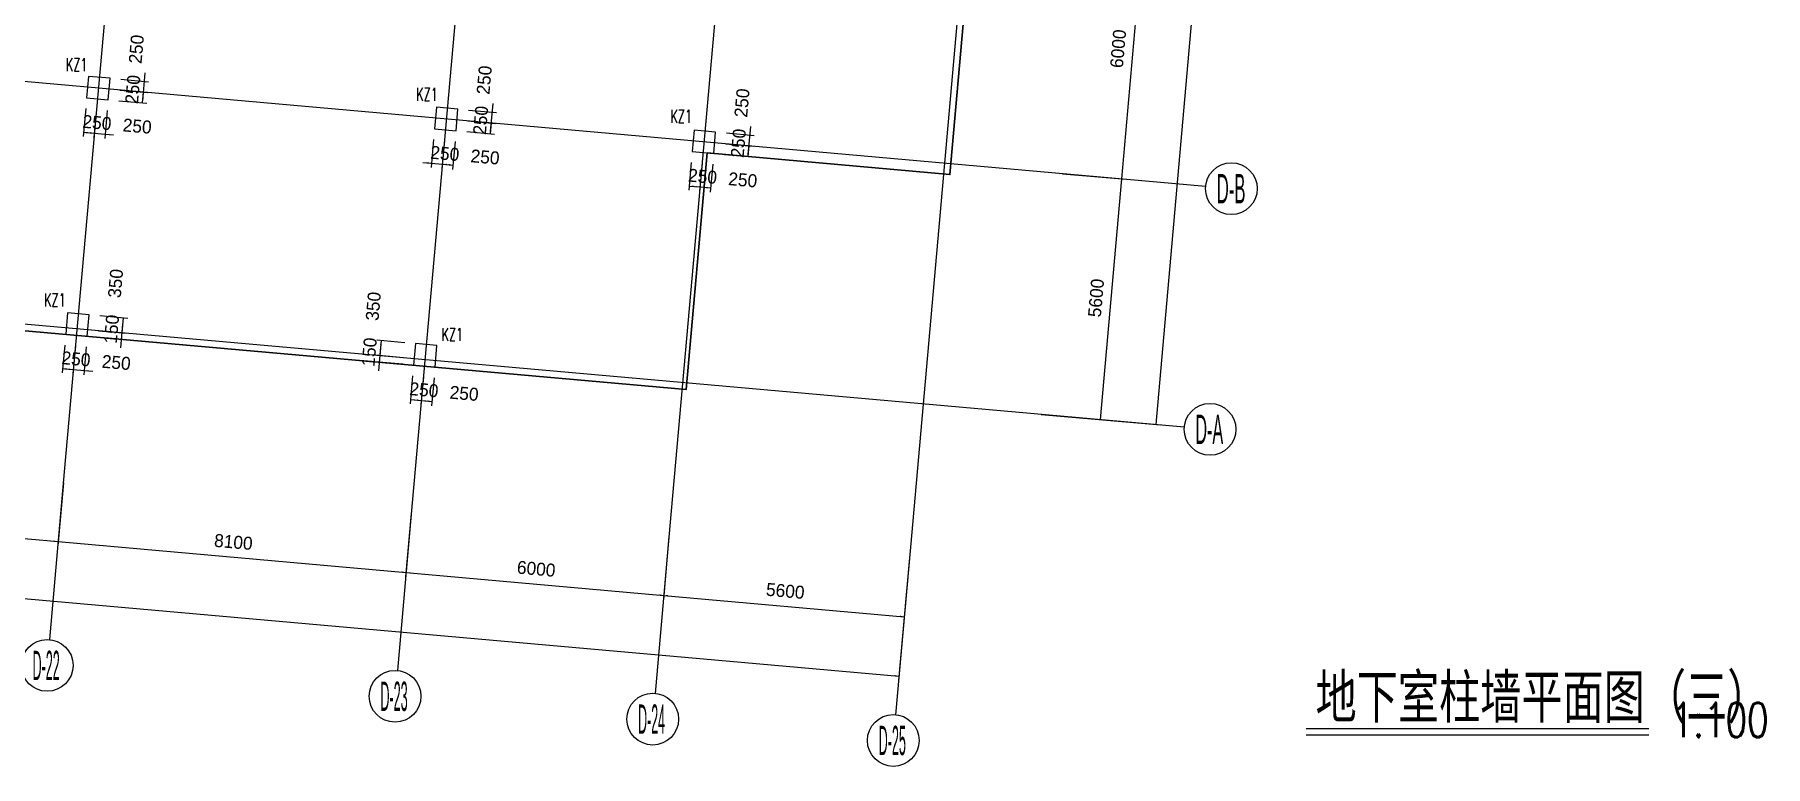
# Model space of a CAD drawing. Extents: x 387171 to 699106, y 11966 to 245688.
# Drawn here: x 638718 to 678857, y 34070 to 51030 of the extents above; entities that cross this region are included whole.
import ezdxf

# ---------------------------------------------------------------- set-up
doc = ezdxf.new("R2010")
doc.units = 0
doc.header["$LTSCALE"] = 100
doc.header["$MEASUREMENT"] = 0
for name, color, linetype in [('COLU', 7, 'Continuous'), ('DIM', 3, 'Continuous'), ('DOTE', 253, 'Continuous'), ('L-AXIS', 3, 'Continuous'), ('NUM', 7, 'Continuous'), ('梁说明', 2, 'Continuous')]:
    doc.layers.add(name, color=color, linetype=linetype)
doc.styles.add('hztxt', font='hztxt')
doc.styles.get("Standard").update_dxf_attribs({"font": 'standard'})
doc.dimstyles.get("Standard").update_dxf_attribs({"dimtxt": 300, "dimasz": 100, "dimexe": 100, "dimexo": 250, "dimgap": 100, "dimtad": 0, "dimtoh": 1, "dimdec": 0, "dimdsep": 46, "dimcen": 0.09, "dimclrt": 7, "dimadec": 0, "dimazin": 0, "dimtfac": 1, "dimtdec": 4, "dimtofl": 0, "dimtmove": 0, "dimatfit": 3, "dimfxl": 1, "dimtolj": 1, "dimtzin": 0, "dimarcsym": 0})

# ---------------------------------------------------------------- blocks, each defined once
blk = doc.blocks.new('*D2180')
at = {"layer": 'L-AXIS', "color": 0, "linetype": 'ByBlock', "lineweight": -2}
for p, q in [((493507, 53583), (493255, 50741)), ((493264, 50840), (658764, 36162)), ((659008, 38905), (658755, 36062))]:
    blk.add_line(p, q, dxfattribs=at)
for points in [[(493264, 50840), (493365, 50848), (493362, 50815)], [(658764, 36162), (658663, 36154), (658666, 36188)]]:
    blk.add_solid(points, dxfattribs=at)
at = {"layer": 'L-AXIS', "color": 7, "linetype": 'Continuous', "lineweight": -2, "insert": (576045, 43850), "char_height": 300, "width": 1101.67, "attachment_point": 5, "rotation": 354.9316, "style": 'hztxt'}
blk.add_mtext('166150', dxfattribs=at)
blk = doc.blocks.new('*D2982')
at = {"layer": 'L-AXIS', "color": 0, "linetype": 'ByBlock', "lineweight": -2}
for p, q in [((631316, 41360), (631186, 39895)), ((639385, 40645), (639255, 39180)), ((631195, 39995), (639263, 39280))]:
    blk.add_line(p, q, dxfattribs=at)
for points in [[(631195, 39995), (631296, 40003), (631293, 39970)], [(639263, 39280), (639162, 39272), (639165, 39305)]]:
    blk.add_solid(points, dxfattribs=at)
at = {"layer": 'L-AXIS', "color": 7, "linetype": 'Continuous', "lineweight": -2, "insert": (635260, 39986), "char_height": 300, "width": 775, "attachment_point": 5, "rotation": 354.9316, "style": 'hztxt'}
blk.add_mtext('8100', dxfattribs=at)
blk = doc.blocks.new('*D2066')
at = {"layer": 'L-AXIS', "color": 0, "linetype": 'ByBlock', "lineweight": -2}
for p, q in [((664726, 41993), (669868, 99965)), ((667205, 100201), (669967, 99956)), ((662063, 42229), (664825, 41984))]:
    blk.add_line(p, q, dxfattribs=at)
for points in [[(669868, 99965), (669875, 99864), (669842, 99867)], [(664726, 41993), (664718, 42094), (664751, 42091)]]:
    blk.add_solid(points, dxfattribs=at)
at = {"layer": 'L-AXIS', "color": 7, "linetype": 'Continuous', "lineweight": -2, "insert": (666948, 71010), "char_height": 300, "width": 993.33, "attachment_point": 5, "rotation": 84.9316, "style": 'hztxt'}
blk.add_mtext('58200', dxfattribs=at)
blk = doc.blocks.new('_AXISO')
blk.add_circle((0, 0), 0.5)
blk = doc.blocks.new('*D529')
at = {"layer": 'L-AXIS', "color": 0, "linetype": 'ByBlock', "lineweight": -2}
for p, q in [((639385, 40645), (639255, 39180)), ((647453, 39929), (647323, 38464)), ((639263, 39280), (647332, 38564))]:
    blk.add_line(p, q, dxfattribs=at)
for points in [[(639263, 39280), (639365, 39287), (639362, 39254)], [(647332, 38564), (647231, 38556), (647234, 38589)]]:
    blk.add_solid(points, dxfattribs=at)
at = {"layer": 'L-AXIS', "color": 7, "linetype": 'Continuous', "lineweight": -2, "insert": (643329, 39270), "char_height": 300, "width": 775, "attachment_point": 5, "rotation": 354.9316, "style": 'hztxt'}
blk.add_mtext('8100', dxfattribs=at)
blk = doc.blocks.new('*D788')
at = {"layer": 'L-AXIS', "color": 0, "linetype": 'ByBlock', "lineweight": -2}
for p, q in [((647453, 39929), (647323, 38464)), ((653429, 39399), (653300, 37934)), ((647332, 38564), (653308, 38034))]:
    blk.add_line(p, q, dxfattribs=at)
for points in [[(647332, 38564), (647433, 38572), (647430, 38539)], [(653308, 38034), (653207, 38026), (653210, 38059)]]:
    blk.add_solid(points, dxfattribs=at)
at = {"layer": 'L-AXIS', "color": 7, "linetype": 'Continuous', "lineweight": -2, "insert": (650351, 38648), "char_height": 300, "width": 770, "attachment_point": 5, "rotation": 354.9316, "style": 'hztxt'}
blk.add_mtext('6000', dxfattribs=at)
blk = doc.blocks.new('*D1047')
at = {"layer": 'L-AXIS', "color": 0, "linetype": 'ByBlock', "lineweight": -2}
for p, q in [((653429, 39399), (653300, 37934)), ((659008, 38905), (658878, 37440)), ((653308, 38034), (658886, 37539))]:
    blk.add_line(p, q, dxfattribs=at)
for points in [[(653308, 38034), (653409, 38042), (653406, 38008)], [(658886, 37539), (658785, 37531), (658788, 37565)]]:
    blk.add_solid(points, dxfattribs=at)
at = {"layer": 'L-AXIS', "color": 7, "linetype": 'Continuous', "lineweight": -2, "insert": (656128, 38135), "char_height": 300, "width": 775, "attachment_point": 5, "rotation": 354.9316, "style": 'hztxt'}
blk.add_mtext('5600', dxfattribs=at)
blk = doc.blocks.new('*D1748')
at = {"layer": 'L-AXIS', "color": 0, "linetype": 'ByBlock', "lineweight": -2}
for p, q in [((663088, 53784), (664562, 53653)), ((663932, 47685), (664462, 53662)), ((662558, 47807), (664032, 47676))]:
    blk.add_line(p, q, dxfattribs=at)
for points in [[(664462, 53662), (664470, 53561), (664437, 53564)], [(663932, 47685), (663924, 47786), (663957, 47783)]]:
    blk.add_solid(points, dxfattribs=at)
at = {"layer": 'L-AXIS', "color": 7, "linetype": 'Continuous', "lineweight": -2, "insert": (663848, 50704), "char_height": 300, "width": 770, "attachment_point": 5, "rotation": 84.9316, "style": 'hztxt'}
blk.add_mtext('6000', dxfattribs=at)
blk = doc.blocks.new('*D2264')
at = {"layer": 'L-AXIS', "color": 0, "linetype": 'ByBlock', "lineweight": -2}
for p, q in [((662558, 47807), (664032, 47676)), ((663437, 42107), (663932, 47685)), ((662063, 42229), (663537, 42099))]:
    blk.add_line(p, q, dxfattribs=at)
for points in [[(663932, 47685), (663940, 47584), (663907, 47587)], [(663437, 42107), (663430, 42209), (663463, 42206)]]:
    blk.add_solid(points, dxfattribs=at)
at = {"layer": 'L-AXIS', "color": 7, "linetype": 'Continuous', "lineweight": -2, "insert": (663336, 44927), "char_height": 300, "width": 775, "attachment_point": 5, "rotation": 84.9316, "style": 'hztxt'}
blk.add_mtext('5600', dxfattribs=at)
blk = doc.blocks.new('*D2651')
at = {"layer": 'DIM', "color": 0, "linetype": 'ByBlock', "lineweight": -2}
for p, q in [((653947, 48069), (653890, 47421)), ((654196, 48047), (654139, 47399)), ((653899, 47521), (654148, 47499))]:
    blk.add_line(p, q, dxfattribs=at)
for points in [[(653899, 47521), (654000, 47529), (653997, 47496)], [(654148, 47499), (654047, 47491), (654050, 47524)]]:
    blk.add_solid(points, dxfattribs=at)
at = {"layer": 'DIM', "color": 7, "linetype": 'Continuous', "lineweight": -2, "insert": (654210, 47744), "char_height": 300, "width": 566.67, "attachment_point": 5, "rotation": 354.9316, "style": 'hztxt'}
blk.add_mtext('250', dxfattribs=at)
blk = doc.blocks.new('*D2862')
at = {"layer": 'DIM', "color": 0, "linetype": 'ByBlock', "lineweight": -2}
for p, q in [((654196, 48047), (654139, 47399)), ((654445, 48025), (654388, 47377)), ((654148, 47499), (654397, 47477))]:
    blk.add_line(p, q, dxfattribs=at)
for points in [[(654148, 47499), (654249, 47507), (654246, 47473)], [(654397, 47477), (654296, 47469), (654299, 47502)]]:
    blk.add_solid(points, dxfattribs=at)
at = {"layer": 'DIM', "color": 7, "linetype": 'Continuous', "lineweight": -2, "insert": (655142, 47662), "char_height": 300, "width": 566.67, "attachment_point": 5, "rotation": 354.9316, "style": 'hztxt'}
blk.add_mtext('250', dxfattribs=at)
blk = doc.blocks.new('*D3342')
at = {"layer": 'DIM', "color": 0, "linetype": 'ByBlock', "lineweight": -2}
for p, q in [((654717, 48252), (655364, 48194)), ((654739, 48501), (655386, 48443)), ((655264, 48203), (655286, 48452))]:
    blk.add_line(p, q, dxfattribs=at)
for points in [[(655264, 48203), (655257, 48304), (655290, 48301)], [(655286, 48452), (655294, 48351), (655261, 48354)]]:
    blk.add_solid(points, dxfattribs=at)
at = {"layer": 'DIM', "color": 7, "linetype": 'Continuous', "lineweight": -2, "insert": (655041, 48514), "char_height": 300, "width": 566.67, "attachment_point": 5, "rotation": 84.9316, "style": 'hztxt'}
blk.add_mtext('250', dxfattribs=at)
blk = doc.blocks.new('*D3555')
at = {"layer": 'DIM', "color": 0, "linetype": 'ByBlock', "lineweight": -2}
for p, q in [((654761, 48750), (655408, 48692)), ((655269, 48253), (655326, 48900)), ((654739, 48501), (655386, 48443))]:
    blk.add_line(p, q, dxfattribs=at)
for points in [[(655309, 48701), (655301, 48802), (655334, 48799)], [(655286, 48452), (655294, 48351), (655261, 48354)]]:
    blk.add_solid(points, dxfattribs=at)
at = {"layer": 'DIM', "color": 7, "linetype": 'Continuous', "lineweight": -2, "insert": (655124, 49447), "char_height": 300, "width": 566.67, "attachment_point": 5, "rotation": 84.9316, "style": 'hztxt'}
blk.add_mtext('250', dxfattribs=at)
blk = doc.blocks.new('*D1653')
at = {"layer": 'DIM', "color": 0, "linetype": 'ByBlock', "lineweight": -2}
for p, q in [((647971, 48599), (647913, 47951)), ((648220, 48577), (648162, 47929)), ((647723, 48069), (648370, 48011))]:
    blk.add_line(p, q, dxfattribs=at)
for points in [[(647922, 48051), (647821, 48043), (647824, 48076)], [(648171, 48029), (648272, 48037), (648269, 48004)]]:
    blk.add_solid(points, dxfattribs=at)
at = {"layer": 'DIM', "color": 7, "linetype": 'Continuous', "lineweight": -2, "insert": (648233, 48274), "char_height": 300, "width": 566.67, "attachment_point": 5, "rotation": 354.9316, "style": 'hztxt'}
blk.add_mtext('250', dxfattribs=at)
blk = doc.blocks.new('*D1576')
at = {"layer": 'DIM', "color": 0, "linetype": 'ByBlock', "lineweight": -2}
for p, q in [((648220, 48577), (648162, 47929)), ((648469, 48555), (648411, 47907)), ((648171, 48029), (648420, 48007))]:
    blk.add_line(p, q, dxfattribs=at)
for points in [[(648171, 48029), (648272, 48037), (648269, 48004)], [(648420, 48007), (648319, 47999), (648322, 48032)]]:
    blk.add_solid(points, dxfattribs=at)
at = {"layer": 'DIM', "color": 7, "linetype": 'Continuous', "lineweight": -2, "insert": (649166, 48192), "char_height": 300, "width": 566.67, "attachment_point": 5, "rotation": 354.9316, "style": 'hztxt'}
blk.add_mtext('250', dxfattribs=at)
blk = doc.blocks.new('*D1846')
at = {"layer": 'DIM', "color": 0, "linetype": 'ByBlock', "lineweight": -2}
for p, q in [((648762, 49031), (649410, 48973)), ((649288, 48733), (649310, 48982)), ((648740, 48782), (649387, 48724))]:
    blk.add_line(p, q, dxfattribs=at)
for points in [[(649310, 48982), (649318, 48881), (649285, 48884)], [(649288, 48733), (649280, 48834), (649313, 48831)]]:
    blk.add_solid(points, dxfattribs=at)
at = {"layer": 'DIM', "color": 7, "linetype": 'Continuous', "lineweight": -2, "insert": (649064, 49044), "char_height": 300, "width": 566.67, "attachment_point": 5, "rotation": 84.9316, "style": 'hztxt'}
blk.add_mtext('250', dxfattribs=at)
blk = doc.blocks.new('*D2077')
at = {"layer": 'DIM', "color": 0, "linetype": 'ByBlock', "lineweight": -2}
for p, q in [((649292, 48783), (649350, 49430)), ((648762, 49031), (649410, 48973)), ((648784, 49280), (649432, 49222))]:
    blk.add_line(p, q, dxfattribs=at)
for points in [[(649310, 48982), (649318, 48881), (649285, 48884)], [(649332, 49231), (649324, 49332), (649357, 49329)]]:
    blk.add_solid(points, dxfattribs=at)
at = {"layer": 'DIM', "color": 7, "linetype": 'Continuous', "lineweight": -2, "insert": (649147, 49977), "char_height": 300, "width": 566.67, "attachment_point": 5, "rotation": 84.9316, "style": 'hztxt'}
blk.add_mtext('250', dxfattribs=at)
blk = doc.blocks.new('*D2577')
at = {"layer": 'DIM', "color": 0, "linetype": 'ByBlock', "lineweight": -2}
for p, q in [((647302, 43890), (646655, 43947)), ((646754, 43938), (646723, 43590)), ((647271, 43541), (646624, 43598))]:
    blk.add_line(p, q, dxfattribs=at)
for points in [[(646754, 43938), (646762, 43837), (646729, 43840)], [(646723, 43590), (646716, 43691), (646749, 43688)]]:
    blk.add_solid(points, dxfattribs=at)
at = {"layer": 'DIM', "color": 7, "linetype": 'Continuous', "lineweight": -2, "insert": (646574, 44734), "char_height": 300, "width": 566.67, "attachment_point": 5, "rotation": 84.9316, "style": 'hztxt'}
blk.add_mtext('350', dxfattribs=at)
blk = doc.blocks.new('*D522')
at = {"layer": 'DIM', "color": 0, "linetype": 'ByBlock', "lineweight": -2}
for p, q in [((646741, 43789), (646692, 43241)), ((647258, 43392), (646611, 43449)), ((647271, 43541), (646624, 43598))]:
    blk.add_line(p, q, dxfattribs=at)
for points in [[(646710, 43440), (646718, 43339), (646685, 43342)], [(646723, 43590), (646716, 43691), (646749, 43688)]]:
    blk.add_solid(points, dxfattribs=at)
at = {"layer": 'DIM', "color": 7, "linetype": 'Continuous', "lineweight": -2, "insert": (646480, 43673), "char_height": 300, "width": 476.67, "attachment_point": 5, "rotation": 84.9316, "style": 'hztxt'}
blk.add_mtext('150', dxfattribs=at)
blk = doc.blocks.new('*D794')
at = {"layer": 'DIM', "color": 0, "linetype": 'ByBlock', "lineweight": -2}
for p, q in [((647485, 43120), (647428, 42473)), ((647734, 43098), (647677, 42451)), ((647436, 42573), (647685, 42550))]:
    blk.add_line(p, q, dxfattribs=at)
for points in [[(647436, 42573), (647537, 42580), (647535, 42547)], [(647685, 42550), (647584, 42543), (647587, 42576)]]:
    blk.add_solid(points, dxfattribs=at)
at = {"layer": 'DIM', "color": 7, "linetype": 'Continuous', "lineweight": -2, "insert": (647748, 42796), "char_height": 300, "width": 566.67, "attachment_point": 5, "rotation": 354.9316, "style": 'hztxt'}
blk.add_mtext('250', dxfattribs=at)
blk = doc.blocks.new('*D731')
at = {"layer": 'DIM', "color": 0, "linetype": 'ByBlock', "lineweight": -2}
for p, q in [((647734, 43098), (647677, 42451)), ((647983, 43076), (647926, 42429)), ((647685, 42550), (647934, 42528))]:
    blk.add_line(p, q, dxfattribs=at)
for points in [[(647685, 42550), (647786, 42558), (647784, 42525)], [(647934, 42528), (647833, 42521), (647836, 42554)]]:
    blk.add_solid(points, dxfattribs=at)
at = {"layer": 'DIM', "color": 7, "linetype": 'Continuous', "lineweight": -2, "insert": (648680, 42713), "char_height": 300, "width": 566.67, "attachment_point": 5, "rotation": 354.9316, "style": 'hztxt'}
blk.add_mtext('250', dxfattribs=at)
blk = doc.blocks.new('*D992')
at = {"layer": 'DIM', "color": 0, "linetype": 'ByBlock', "lineweight": -2}
for p, q in [((639903, 49314), (639845, 48667)), ((640152, 49292), (640094, 48645)), ((639854, 48767), (640103, 48745))]:
    blk.add_line(p, q, dxfattribs=at)
for points in [[(639854, 48767), (639955, 48774), (639952, 48741)], [(640103, 48745), (640002, 48737), (640005, 48770)]]:
    blk.add_solid(points, dxfattribs=at)
at = {"layer": 'DIM', "color": 7, "linetype": 'Continuous', "lineweight": -2, "insert": (640165, 48990), "char_height": 300, "width": 566.67, "attachment_point": 5, "rotation": 354.9316, "style": 'hztxt'}
blk.add_mtext('250', dxfattribs=at)
blk = doc.blocks.new('*D1229')
at = {"layer": 'DIM', "color": 0, "linetype": 'ByBlock', "lineweight": -2}
for p, q in [((640152, 49292), (640094, 48645)), ((640401, 49270), (640343, 48623)), ((639904, 48762), (640551, 48705))]:
    blk.add_line(p, q, dxfattribs=at)
for points in [[(640103, 48745), (640002, 48737), (640005, 48770)], [(640352, 48722), (640453, 48730), (640450, 48697)]]:
    blk.add_solid(points, dxfattribs=at)
at = {"layer": 'DIM', "color": 7, "linetype": 'Continuous', "lineweight": -2, "insert": (641098, 48907), "char_height": 300, "width": 566.67, "attachment_point": 5, "rotation": 354.9316, "style": 'hztxt'}
blk.add_mtext('250', dxfattribs=at)
blk = doc.blocks.new('*D3661')
at = {"layer": 'DIM', "color": 0, "linetype": 'ByBlock', "lineweight": -2}
for p, q in [((640672, 49497), (641319, 49440)), ((640694, 49746), (641341, 49689)), ((641220, 49449), (641242, 49698))]:
    blk.add_line(p, q, dxfattribs=at)
for points in [[(641220, 49449), (641212, 49550), (641245, 49547)], [(641242, 49698), (641249, 49597), (641216, 49600)]]:
    blk.add_solid(points, dxfattribs=at)
at = {"layer": 'DIM', "color": 7, "linetype": 'Continuous', "lineweight": -2, "insert": (640996, 49760), "char_height": 300, "width": 566.67, "attachment_point": 5, "rotation": 84.9316, "style": 'hztxt'}
blk.add_mtext('250', dxfattribs=at)
blk = doc.blocks.new('*D4117')
at = {"layer": 'DIM', "color": 0, "linetype": 'ByBlock', "lineweight": -2}
for p, q in [((640716, 49995), (641363, 49938)), ((641224, 49498), (641281, 50146)), ((640694, 49746), (641341, 49689))]:
    blk.add_line(p, q, dxfattribs=at)
for points in [[(641264, 49947), (641256, 50048), (641289, 50045)], [(641242, 49698), (641249, 49597), (641216, 49600)]]:
    blk.add_solid(points, dxfattribs=at)
at = {"layer": 'DIM', "color": 7, "linetype": 'Continuous', "lineweight": -2, "insert": (641079, 50692), "char_height": 300, "width": 566.67, "attachment_point": 5, "rotation": 84.9316, "style": 'hztxt'}
blk.add_mtext('250', dxfattribs=at)
blk = doc.blocks.new('*D4361')
at = {"layer": 'DIM', "color": 0, "linetype": 'ByBlock', "lineweight": -2}
for p, q in [((639417, 43836), (639359, 43189)), ((639666, 43814), (639608, 43166)), ((639368, 43288), (639617, 43266))]:
    blk.add_line(p, q, dxfattribs=at)
for points in [[(639368, 43288), (639469, 43296), (639466, 43263)], [(639617, 43266), (639516, 43258), (639519, 43291)]]:
    blk.add_solid(points, dxfattribs=at)
at = {"layer": 'DIM', "color": 7, "linetype": 'Continuous', "lineweight": -2, "insert": (639679, 43512), "char_height": 300, "width": 566.67, "attachment_point": 5, "rotation": 354.9316, "style": 'hztxt'}
blk.add_mtext('250', dxfattribs=at)
blk = doc.blocks.new('*D199')
at = {"layer": 'DIM', "color": 0, "linetype": 'ByBlock', "lineweight": -2}
for p, q in [((639666, 43814), (639608, 43166)), ((639915, 43792), (639857, 43144)), ((639418, 43284), (640065, 43226))]:
    blk.add_line(p, q, dxfattribs=at)
for points in [[(639617, 43266), (639516, 43258), (639519, 43291)], [(639866, 43244), (639967, 43252), (639964, 43219)]]:
    blk.add_solid(points, dxfattribs=at)
at = {"layer": 'DIM', "color": 7, "linetype": 'Continuous', "lineweight": -2, "insert": (640612, 43429), "char_height": 300, "width": 566.67, "attachment_point": 5, "rotation": 354.9316, "style": 'hztxt'}
blk.add_mtext('250', dxfattribs=at)
blk = doc.blocks.new('*D172')
at = {"layer": 'DIM', "color": 0, "linetype": 'ByBlock', "lineweight": -2}
for p, q in [((640199, 44168), (640846, 44111)), ((640716, 43771), (640765, 44319)), ((640186, 44019), (640833, 43961))]:
    blk.add_line(p, q, dxfattribs=at)
for points in [[(640747, 44120), (640739, 44221), (640772, 44218)], [(640734, 43970), (640741, 43869), (640708, 43872)]]:
    blk.add_solid(points, dxfattribs=at)
at = {"layer": 'DIM', "color": 7, "linetype": 'Continuous', "lineweight": -2, "insert": (640503, 44203), "char_height": 300, "width": 476.67, "attachment_point": 5, "rotation": 84.9316, "style": 'hztxt'}
blk.add_mtext('150', dxfattribs=at)
blk = doc.blocks.new('*D2630')
at = {"layer": 'DIM', "color": 0, "linetype": 'ByBlock', "lineweight": -2}
for p, q in [((640199, 44168), (640846, 44111)), ((640230, 44517), (640877, 44459)), ((640747, 44120), (640778, 44468))]:
    blk.add_line(p, q, dxfattribs=at)
for points in [[(640747, 44120), (640739, 44221), (640772, 44218)], [(640778, 44468), (640786, 44367), (640752, 44370)]]:
    blk.add_solid(points, dxfattribs=at)
at = {"layer": 'DIM', "color": 7, "linetype": 'Continuous', "lineweight": -2, "insert": (640597, 45264), "char_height": 300, "width": 566.67, "attachment_point": 5, "rotation": 84.9316, "style": 'hztxt'}
blk.add_mtext('350', dxfattribs=at)

msp = doc.modelspace()

# ---------------------------------------------------------------- linework, layer by layer
at = {"color": 6, "lineweight": 30}
msp.add_lwpolyline([(476181.3, 232428.8), (494258.1, 233154.4), (494258.1, 231537.9), (540808.1, 231537.9), (540808.1, 232387.9), (590208.1, 232387.9), (590208.1, 232187.9), (593108.1, 232187.9), (593108.1, 230737.9), (608058.1, 230737.9), (608058.1, 231687.9), (648158.1, 231687.9), (648158.1, 230737.9), (657058.1, 230737.9), (657158.1, 196187.9), (658248.2, 196187.9), (663075.9, 83077.9), (659946, 47787.8), (654318.1, 48286.9), (653832.2, 42808.4), (496133.5, 56794.9), (482757.4, 68610.1), (476181.3, 232428.8)], dxfattribs=at)
at = {"layer": 'COLU'}
for points in [[(639924.6, 49563.5), (640422.6, 49519.3), (640466.8, 50017.4), (639968.8, 50061.6)], [(647992.9, 48847.9), (648491, 48803.8), (648535.1, 49301.8), (648037.1, 49346)], [(653969.5, 48317.9), (654467.5, 48273.7), (654511.7, 48771.7), (654013.6, 48815.9)], [(639438.7, 44085), (639936.8, 44040.8), (639980.9, 44538.9), (639482.9, 44583.1)], [(647507, 43369.4), (648005.1, 43325.3), (648049.3, 43823.3), (647551.2, 43867.5)]]:
    msp.add_lwpolyline(points, close=True, dxfattribs=at)
at = {"layer": 'DOTE'}
for p, q in [((644842.6, 102184.8), (639406.7, 40893.9)), ((662925.6, 83081.3), (659029.6, 39153.6)), ((650971.8, 79605), (647475, 40178.3)), ((656948.3, 79075), (653451.5, 39648.3)), ((662308.9, 47829.2), (489036.8, 63196.9)), ((661814.2, 42251.1), (496111.9, 56947.4))]:
    msp.add_line(p, q, dxfattribs=at)
at = {"layer": 'L-AXIS'}
for p, q in [((665874.3, 47513), (662308.9, 47829.2)), ((665379.6, 41934.9), (661814.2, 42251.1)), ((639406.7, 40893.9), (639062, 37008.3)), ((647475, 40178.3), (647130.4, 36292.7)), ((653451.5, 39648.3), (653106.9, 35762.6)), ((659029.6, 39153.6), (658685, 35267.9))]:
    msp.add_line(p, q, dxfattribs=at)
at = {"layer": '梁说明'}
for points in [[(676150.6, 34942), (668204.9, 34942)], [(676150.6, 34792.1), (668204.9, 34792.1)]]:
    msp.add_lwpolyline(points, dxfattribs=at)

# ---------------------------------------------------------------- block references
at = {"layer": 'L-AXIS'}
ref = msp.add_blockref('_AXISO', (666472, 47460), dxfattribs=dict(at, xscale=1199.999999999997, yscale=1200, rotation=359.999645787379))
ref.add_attrib('A', 'D-B', (666132.6, 47120.6), dxfattribs={"height": 678.82, "style": 'hztxt', "width": 0.42623})
ref = msp.add_blockref('_AXISO', (665977.2, 41881.9), dxfattribs=dict(at, xscale=1199.999999999997, yscale=1200, rotation=359.999645787379))
ref.add_attrib('A', 'D-A', (665637.8, 41542.5), dxfattribs={"height": 678.82, "style": 'hztxt', "width": 0.412698})
ref = msp.add_blockref('_AXISO', (639009, 36410.6), dxfattribs=dict(at, xscale=1199.999999999997, yscale=1200, rotation=359.999645787379))
ref.add_attrib('A', 'D-22', (638669.6, 36071.2), dxfattribs={"height": 678.82, "style": 'hztxt', "width": 0.320988})
ref = msp.add_blockref('_AXISO', (647077.4, 35695.1), dxfattribs=dict(at, xscale=1199.999999999997, yscale=1200, rotation=359.999645787379))
ref.add_attrib('A', 'D-23', (646738, 35355.6), dxfattribs={"height": 678.82, "style": 'hztxt', "width": 0.320988})
ref = msp.add_blockref('_AXISO', (653053.9, 35165), dxfattribs=dict(at, xscale=1199.999999999997, yscale=1200, rotation=359.999645787379))
ref.add_attrib('A', 'D-24', (652714.5, 34825.6), dxfattribs={"height": 678.82, "style": 'hztxt', "width": 0.317073})
ref = msp.add_blockref('_AXISO', (658632, 34670.3), dxfattribs=dict(at, xscale=1199.999999999997, yscale=1200, rotation=359.999645787379))
ref.add_attrib('A', 'D-25', (658292.6, 34330.9), dxfattribs={"height": 678.82, "style": 'hztxt', "width": 0.320988})

# ---------------------------------------------------------------- texts
at = {"layer": 'NUM', "color": 200, "width": 0.7}
for p in [(639443.4, 50183.5), (647567.1, 49495.7), (653463.4, 48987.7), (638938.8, 44731.5), (648155.3, 43929.4)]:
    msp.add_text('KZ1', height=300, dxfattribs=at).set_placement(p)
at = {"layer": '梁说明', "width": 0.7}
msp.add_text('地下室柱墙平面图（三）', height=1000, rotation=360, dxfattribs=at).set_placement((668424.3, 35188.2))
at = {"layer": '梁说明', "width": 0.8}
msp.add_text('1:100', height=800, dxfattribs=at).set_placement((676682.8, 34746.1))

# ---------------------------------------------------------------- dimensions: what is measured, and where the dimension line sits
at = {"layer": 'DIM', "color": 200}
for p1, p2, picture, middle in [((640444.7, 49768.4), (640466.8, 50017.4), '*D4117', (641033.9, 50186)), ((648513.1, 49052.8), (648535.1, 49301.8), '*D2077', (649102.3, 49470.4)), ((640422.6, 49519.3), (640444.7, 49768.4), '*D3661', (640951.2, 49253.5)), ((639924.6, 49563.5), (640173.6, 49541.4), '*D992', (639658.8, 49034.9)), ((640173.6, 49541.4), (640422.6, 49519.3), '*D1229', (640591.3, 48952.2)), ((654489.6, 48522.7), (654511.7, 48771.7), '*D3555', (655078.8, 48940.4)), ((648491, 48803.8), (648513.1, 49052.8), '*D1846', (649019.6, 48537.9)), ((647992.9, 48847.9), (648242, 48825.8), '*D1653', (647727.1, 48319.3)), ((648242, 48825.8), (648491, 48803.8), '*D1576', (648659.6, 48236.6)), ((654467.5, 48273.7), (654489.6, 48522.7), '*D3342', (654996.1, 48007.9)), ((653969.5, 48317.9), (654218.5, 48295.8), '*D2651', (653703.7, 47789.3)), ((654218.5, 48295.8), (654467.5, 48273.7), '*D2862', (654636.2, 47706.6)), ((639950, 44190.3), (639980.9, 44538.9), '*D2630', (640548, 44707.5)), ((647551.2, 43867.5), (647520.3, 43518.8), '*D2577', (646524.6, 44177.5)), ((639936.8, 44040.8), (639950, 44190.3), '*D172', (640466.8, 43791.1)), ((639438.7, 44085), (639687.7, 44062.9), '*D4361', (639172.9, 43556.4)), ((639687.7, 44062.9), (639936.8, 44040.8), '*D199', (640105.4, 43473.7)), ((647520.3, 43518.8), (647507, 43369.4), '*D522', (646443.3, 43261.1)), ((647507, 43369.4), (647756.1, 43347.3), '*D794', (647241.2, 42840.8)), ((647756.1, 43347.3), (648005.1, 43325.3), '*D731', (648173.7, 42758.1))]:
    dim = msp.add_aligned_dim(p1=p1, p2=p2, distance=-800, dimstyle='Standard', dxfattribs=at)
    dim.commit()
    dim.dimension.update_dxf_attribs({"geometry": picture, "text_midpoint": middle})
at = {"layer": 'L-AXIS'}
for base, p1, p2, angle, picture, middle in [((669867.5, 99965.3), (661814.2, 42251.1), (666955.8, 100223.5), 84.93165, '*D2066', (666948.1, 71010)), ((658764.3, 36162.1), (493529.3, 53831.9), (659029.6, 39153.6), 354.93165, '*D2180', (576045.1, 43849.9)), ((664462, 53661.8), (662308.9, 47829.2), (662839, 53805.8), 84.93165, '*D1748', (663848.4, 50704.4)), ((663932, 47685.3), (661814.2, 42251.4), (662308.9, 47829.2), 84.93165, '*D2264', (663336, 44927.3)), ((639263.5, 39279.5), (631338.3, 41609.5), (639406.7, 40893.9), 354.93165, '*D2982', (635260.2, 39985.9)), ((647331.8, 38563.9), (639406.7, 40893.9), (647475, 40178.3), 354.93165, '*D529', (643328.6, 39270.4)), ((653308.4, 38033.9), (647475, 40178.3), (653451.5, 39648.3), 354.93165, '*D788', (650351, 38647.5)), ((658886.5, 37539.1), (653451.5, 39648.3), (659029.6, 39153.6), 354.93165, '*D1047', (656128.3, 38135.1))]:
    dim = msp.add_linear_dim(base=base, p1=p1, p2=p2, angle=angle, dimstyle='Standard', dxfattribs=at)
    dim.commit()
    dim.dimension.update_dxf_attribs({"geometry": picture, "text_midpoint": middle})

doc.saveas('drawing.dxf')
